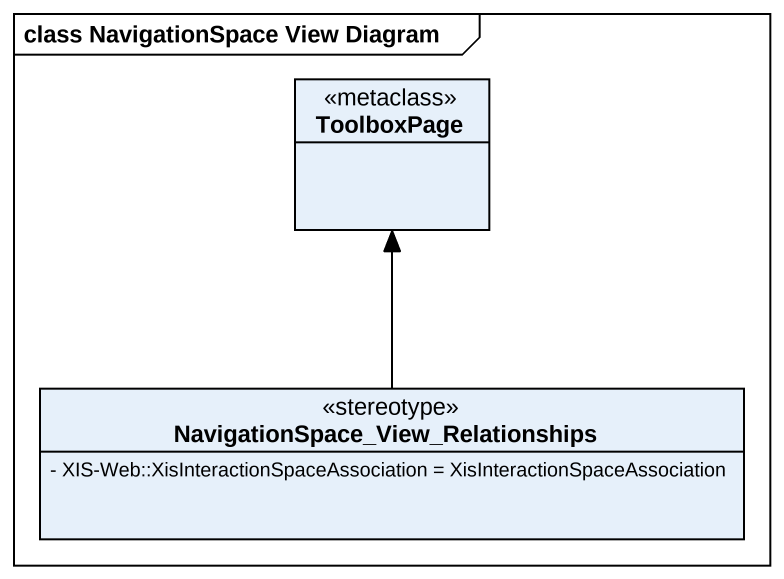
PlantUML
@startuml
mainframe class NavigationSpace View Diagram
hide circle
hide empty members
skinparam classAttributeIconSize 0
class ToolboxPage <<metaclass>>
class "NavigationSpace_View_Relationships" as NavigationSpace_View <<stereotype>> {
  - XIS-Web::XisInteractionSpaceAssociation = XisInteractionSpaceAssociation
}
NavigationSpace_View -up-> ToolboxPage
@enduml
